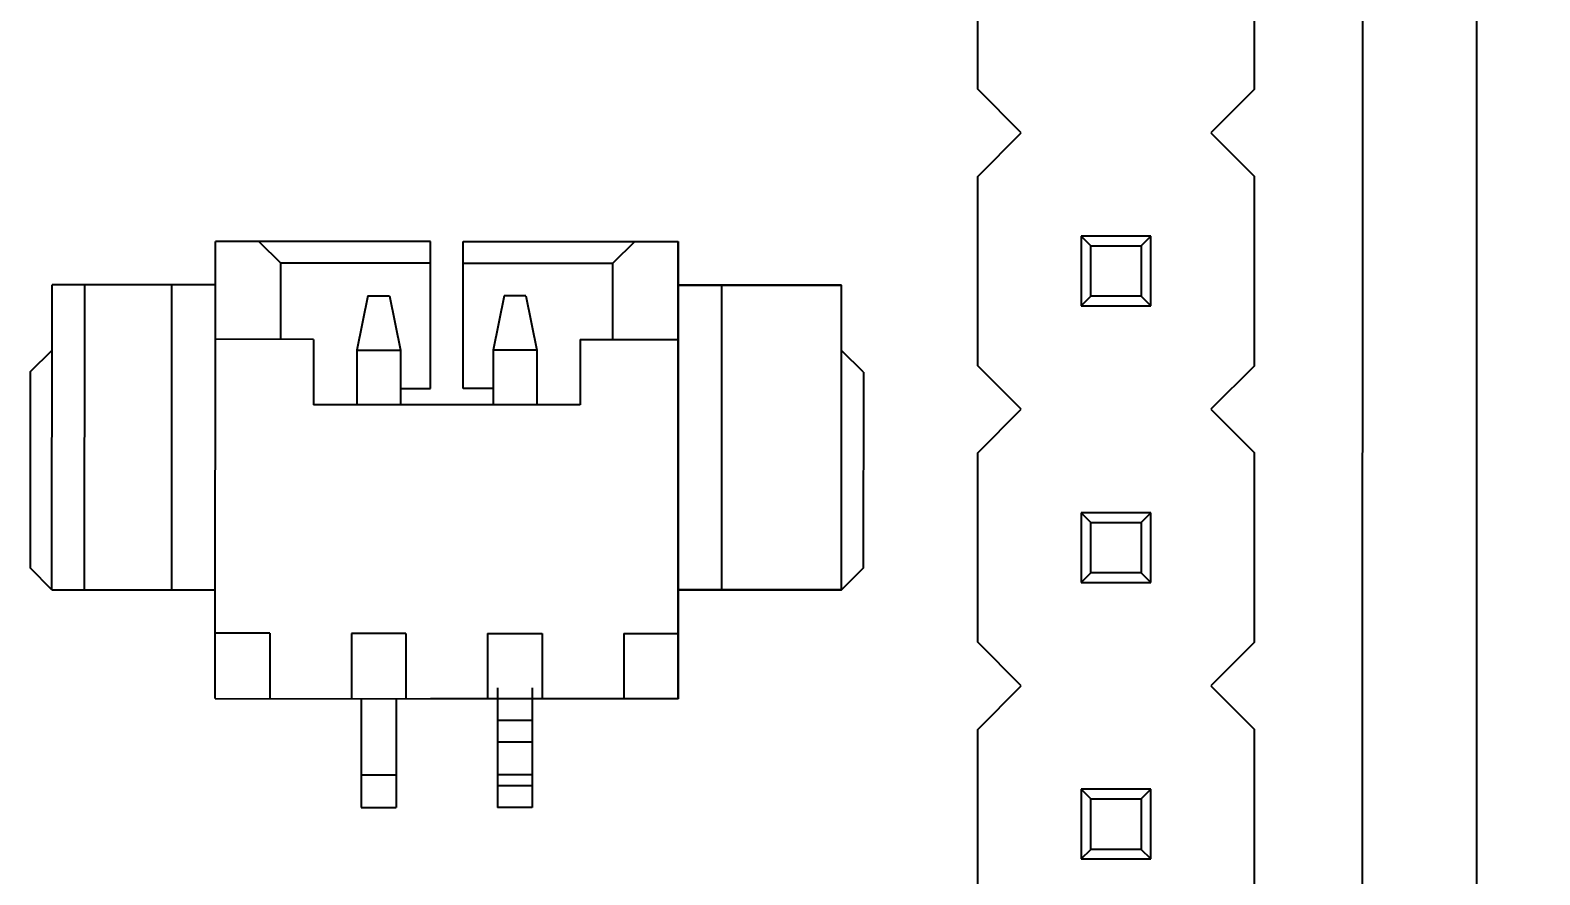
# Model space of a CAD drawing. Header units: millimetres. Extents: x -67 to 102, y -58 to 29.
# Drawn here: x 67.36 to 81.22, y -23.95 to -16.2 of the extents above; entities that cross this region are included whole.
import ezdxf

# ---------------------------------------------------------------- set-up
doc = ezdxf.new("R2010")
doc.units = ezdxf.units.MM
doc.header["$LTSCALE"] = 1.21
doc.header["$MEASUREMENT"] = 0
doc.header["$PDMODE"] = 3
doc.header["$PDSIZE"] = 0.3125
doc.layers.get('0').update_dxf_attribs({"linetype": 'CONTINUOUS'})
doc.layers.get('DEFPOINTS').update_dxf_attribs({"linetype": 'CONTINUOUS'})
doc.layers.add('Dim', color=3, linetype='CONTINUOUS', lineweight=25)
doc.layers.add('SURFACE', color=7, linetype='CONTINUOUS')
doc.styles.get("Standard").update_dxf_attribs({"font": 'txt', "width": 0.8})
doc.dimstyles.get("Standard").update_dxf_attribs({"dimtxt": 0.15625, "dimasz": 0.1875, "dimexe": 0.125, "dimexo": 0.0625, "dimgap": 0.09, "dimtad": 0, "dimtih": 1, "dimtoh": 1, "dimzin": 4, "dimdsep": 46, "dimtxsty": 'Standard', "dimblk": '_FILLED', "dimblk1": '_FILLED', "dimblk2": '_FILLED', "dimcen": 0.09, "dimazin": 1, "dimtp": 0.01, "dimtm": 0.01, "dimtfac": 1, "dimtofl": 0, "dimtmove": 0, "dimatfit": 3, "dimldrblk": '_FILLED', "dimfxl": 1, "dimtolj": 1, "dimtzin": 4, "dimarcsym": 0})

# ---------------------------------------------------------------- blocks, each defined once
blk = doc.blocks.new('_FILLED')
at = {"color": 0, "linetype": 'ByBlock'}
blk.add_solid([(0, 0), (-1, 0.1667), (-1, -0.1667)], dxfattribs=at)
blk = doc.blocks.new('*D36')
at = {"color": 0, "linetype": 'ByBlock', "lineweight": -2}
for p, q in [((76.655, 3.96), (84.118, 3.96)), ((83.993, 3.96), (83.993, -13.983)), ((83.993, -38.239), (83.993, -20.296)), ((76.655, -38.239), (84.118, -38.239))]:
    blk.add_line(p, q, dxfattribs=at)
at = {"layer": 'DEFPOINTS', "color": 0, "linetype": 'ByBlock'}
for p in [(76.592, 3.96), (76.592, -38.239)]:
    blk.add_point(p, dxfattribs=at)
at = {"color": 0, "linetype": 'ByBlock', "lineweight": -2, "xscale": 2, "yscale": 2, "zscale": 2}
for p, rotation in [((83.993, 3.96), 90), ((83.993, -38.239), 270)]:
    blk.add_blockref('_FILLED', p, dxfattribs=dict(at, rotation=rotation))
at = {"color": 0, "linetype": 'ByBlock', "lineweight": -2, "insert": (83.993, -17.14), "char_height": 2, "attachment_point": 5, "rotation": 90}
blk.add_mtext('\\A1;42.20', dxfattribs=at)
blk = doc.blocks.new('*D38')
at = {"color": 0, "linetype": 'ByBlock', "lineweight": -2}
for p, q in [((78.655, 6.961), (88.06, 6.961)), ((87.935, 6.961), (87.935, -14.653)), ((87.935, -41.247), (87.935, -19.633)), ((78.655, -41.247), (88.06, -41.247))]:
    blk.add_line(p, q, dxfattribs=at)
at = {"layer": 'DEFPOINTS', "color": 0, "linetype": 'ByBlock'}
for p in [(78.592, 6.961), (78.592, -41.247)]:
    blk.add_point(p, dxfattribs=at)
at = {"color": 0, "linetype": 'ByBlock', "lineweight": -2, "xscale": 2, "yscale": 2, "zscale": 2}
for p, rotation in [((87.935, 6.961), 90), ((87.935, -41.247), 270)]:
    blk.add_blockref('_FILLED', p, dxfattribs=dict(at, rotation=rotation))
at = {"color": 0, "linetype": 'ByBlock', "lineweight": -2, "insert": (87.935, -17.143), "char_height": 2, "attachment_point": 5, "rotation": 90}
blk.add_mtext('\\A1;48.2', dxfattribs=at)

msp = doc.modelspace()

# ---------------------------------------------------------------- linework, layer by layer
at = {"color": 7, "linetype": 'Continuous'}
for p, q in [((80.642, 9.871), (80.642, -43.729)), ((79.592, -40.239), (79.601, 5.961)), ((76.062, -16.739), (76.062, -14.999)), ((78.602, -16.739), (78.602, -14.999)), ((76.462, -17.139), (76.062, -16.739)), ((78.602, -16.739), (78.202, -17.139)), ((76.062, -17.539), (76.462, -17.139)), ((78.202, -17.139), (78.602, -17.539)), ((76.062, -19.279), (76.062, -17.539)), ((78.602, -19.279), (78.602, -17.539)), ((69.061, -22.336), (69.062, -18.136)), ((71.037, -18.137), (69.062, -18.136)), ((69.462, -18.136), (69.662, -18.336)), ((71.037, -19.487), (71.037, -18.137)), ((71.337, -18.137), (73.312, -18.137)), ((71.337, -19.487), (71.337, -18.137)), ((72.912, -18.137), (72.712, -18.337)), ((73.311, -22.337), (73.312, -18.137)), ((77.652, -18.089), (77.012, -18.089)), ((77.101, -18.177), (77.012, -18.089)), ((77.012, -18.089), (77.012, -18.729)), ((77.564, -18.177), (77.652, -18.089)), ((77.652, -18.729), (77.652, -18.089)), ((77.101, -18.177), (77.564, -18.177)), ((77.101, -18.641), (77.101, -18.177)), ((77.564, -18.177), (77.564, -18.641)), ((71.037, -18.337), (69.662, -18.336)), ((69.662, -19.036), (69.662, -18.336)), ((71.337, -18.337), (72.712, -18.337)), ((72.712, -19.037), (72.712, -18.337)), ((67.561, -21.336), (67.562, -18.536)), ((69.062, -18.536), (67.562, -18.536)), ((67.861, -21.336), (67.862, -18.536)), ((68.661, -21.336), (68.662, -18.536)), ((73.312, -18.537), (74.812, -18.538)), ((73.711, -21.338), (73.712, -18.538)), ((74.811, -21.338), (74.812, -18.538)), ((70.462, -18.637), (70.362, -19.137)), ((70.462, -18.637), (70.662, -18.637)), ((70.662, -18.637), (70.762, -19.137)), ((71.712, -18.637), (71.612, -19.137)), ((71.912, -18.637), (71.712, -18.637)), ((71.912, -18.637), (72.012, -19.137)), ((77.012, -18.729), (77.101, -18.641)), ((77.564, -18.641), (77.101, -18.641)), ((77.652, -18.729), (77.564, -18.641)), ((77.012, -18.729), (77.652, -18.729)), ((69.962, -19.037), (69.062, -19.036)), ((69.962, -19.037), (69.962, -19.637)), ((72.412, -19.037), (73.312, -19.037)), ((72.412, -19.037), (72.412, -19.637)), ((67.362, -19.336), (67.562, -19.136)), ((70.362, -19.137), (70.762, -19.137)), ((70.362, -19.137), (70.362, -19.637)), ((70.762, -19.137), (70.762, -19.637)), ((72.012, -19.137), (71.612, -19.137)), ((71.612, -19.137), (71.612, -19.637)), ((72.012, -19.137), (72.012, -19.637)), ((75.012, -19.338), (74.812, -19.138)), ((67.362, -19.336), (67.361, -21.136)), ((75.012, -19.338), (75.011, -21.138)), ((76.462, -19.679), (76.062, -19.279)), ((78.602, -19.279), (78.202, -19.679)), ((70.762, -19.487), (71.037, -19.487)), ((71.612, -19.487), (71.337, -19.487)), ((72.412, -19.637), (69.962, -19.637)), ((76.062, -20.079), (76.462, -19.679)), ((78.202, -19.679), (78.602, -20.079)), ((76.062, -21.819), (76.062, -20.079)), ((78.602, -21.819), (78.602, -20.079)), ((77.652, -20.629), (77.012, -20.629)), ((77.101, -20.717), (77.012, -20.629)), ((77.012, -20.629), (77.012, -21.269)), ((77.564, -20.717), (77.652, -20.629)), ((77.652, -21.269), (77.652, -20.629)), ((77.101, -20.717), (77.564, -20.717)), ((77.101, -21.181), (77.101, -20.717)), ((77.564, -20.717), (77.564, -21.181)), ((67.561, -21.336), (67.361, -21.136)), ((74.811, -21.338), (75.011, -21.138)), ((77.012, -21.269), (77.101, -21.181)), ((77.564, -21.181), (77.101, -21.181)), ((77.652, -21.269), (77.564, -21.181)), ((67.561, -21.336), (69.061, -21.336)), ((73.311, -21.337), (74.811, -21.338)), ((77.012, -21.269), (77.652, -21.269)), ((69.561, -21.736), (69.061, -21.736)), ((69.561, -21.736), (69.561, -22.336)), ((70.811, -21.737), (70.311, -21.737)), ((70.311, -21.737), (70.311, -22.337)), ((70.811, -21.737), (70.811, -22.337)), ((71.561, -21.737), (72.061, -21.737)), ((71.561, -21.737), (71.561, -22.337)), ((72.061, -21.737), (72.061, -22.337)), ((72.811, -21.737), (73.311, -21.737)), ((72.811, -21.737), (72.811, -22.337)), ((76.462, -22.219), (76.062, -21.819)), ((78.602, -21.819), (78.202, -22.219)), ((76.062, -22.619), (76.462, -22.219)), ((78.202, -22.219), (78.602, -22.619)), ((69.061, -22.336), (73.311, -22.337)), ((70.401, -22.337), (70.401, -23.337)), ((70.721, -22.337), (70.721, -23.337)), ((71.651, -22.337), (71.651, -23.337)), ((71.971, -22.337), (71.971, -23.337)), ((76.062, -24.359), (76.062, -22.619)), ((78.602, -24.359), (78.602, -22.619)), ((70.401, -23.037), (70.721, -23.037)), ((71.971, -23.037), (71.651, -23.037)), ((77.652, -23.169), (77.012, -23.169)), ((77.101, -23.257), (77.012, -23.169)), ((77.012, -23.169), (77.012, -23.809)), ((77.101, -23.257), (77.564, -23.257)), ((77.101, -23.721), (77.101, -23.257)), ((77.564, -23.257), (77.652, -23.169)), ((77.564, -23.257), (77.564, -23.721)), ((77.652, -23.809), (77.652, -23.169)), ((70.401, -23.337), (70.721, -23.337)), ((71.971, -23.337), (71.651, -23.337)), ((77.012, -23.809), (77.101, -23.721)), ((77.012, -23.809), (77.652, -23.809)), ((77.564, -23.721), (77.101, -23.721)), ((77.652, -23.809), (77.564, -23.721))]:
    msp.add_line(p, q, dxfattribs=at)
at = {"layer": 'SURFACE', "color": 6, "linetype": 'Continuous'}
for p, q in [((71.337, -18.137), (73.312, -18.137)), ((71.337, -19.487), (71.337, -18.137)), ((72.912, -18.137), (72.712, -18.337)), ((73.312, -18.137), (73.311, -22.337)), ((71.337, -18.337), (72.712, -18.337)), ((74.812, -18.538), (73.312, -18.537)), ((73.711, -21.338), (73.712, -18.538)), ((74.811, -21.338), (74.812, -18.538)), ((71.712, -18.637), (71.612, -19.137)), ((71.912, -18.637), (71.712, -18.637)), ((71.912, -18.637), (72.012, -19.137)), ((72.412, -19.037), (73.312, -19.037)), ((72.012, -19.137), (71.612, -19.137)), ((75.012, -19.338), (74.812, -19.138)), ((75.012, -19.338), (75.011, -21.138)), ((72.412, -19.637), (71.037, -19.637)), ((75.011, -21.138), (74.811, -21.338)), ((74.811, -21.338), (73.311, -21.337)), ((71.561, -21.737), (72.061, -21.737)), ((71.561, -21.737), (71.561, -22.337)), ((72.061, -21.737), (72.061, -22.337)), ((72.811, -21.737), (73.311, -21.737)), ((72.811, -21.737), (72.811, -22.337)), ((71.651, -22.237), (71.651, -23.337)), ((71.971, -22.237), (71.971, -23.337)), ((73.311, -22.337), (71.036, -22.337)), ((71.971, -22.537), (71.651, -22.537)), ((71.971, -22.737), (71.651, -22.737)), ((71.971, -23.037), (71.651, -23.037)), ((71.971, -23.137), (71.651, -23.137)), ((71.971, -23.337), (71.651, -23.337))]:
    msp.add_line(p, q, dxfattribs=at)

# ---------------------------------------------------------------- dimensions: what is measured, and where the dimension line sits
at = {"layer": 'Dim'}
for base, p1, p2, override, picture, middle in [((87.935, -41.247), (78.592, 6.961), (78.592, -41.247), {"dimtxt": 2, "dimasz": 2, "dimtih": 0, "dimtoh": 0, "dimdec": 1, "dimzin": 0, "dimcen": 0.198, "dimadec": 0, "dimazin": 0, "dimtp": 0, "dimtm": 0, "dimtdec": 4, "dimtzin": 0}, '*D38', (87.935, -17.143)), ((83.993, 3.96), (76.592, -38.239), (76.592, 3.96), {"dimtxt": 2, "dimasz": 2, "dimtih": 0, "dimtoh": 0, "dimzin": 0, "dimcen": 0.198, "dimadec": 0, "dimazin": 0, "dimtp": 0, "dimtm": 0, "dimtdec": 4, "dimtzin": 0}, '*D36', (83.993, -17.14))]:
    dim = msp.add_linear_dim(base=base, p1=p1, p2=p2, angle=90, dimstyle='Standard', override=override, dxfattribs=at)
    dim.commit()
    dim.dimension.update_dxf_attribs({"geometry": picture, "text_midpoint": middle})

doc.saveas('drawing.dxf')
